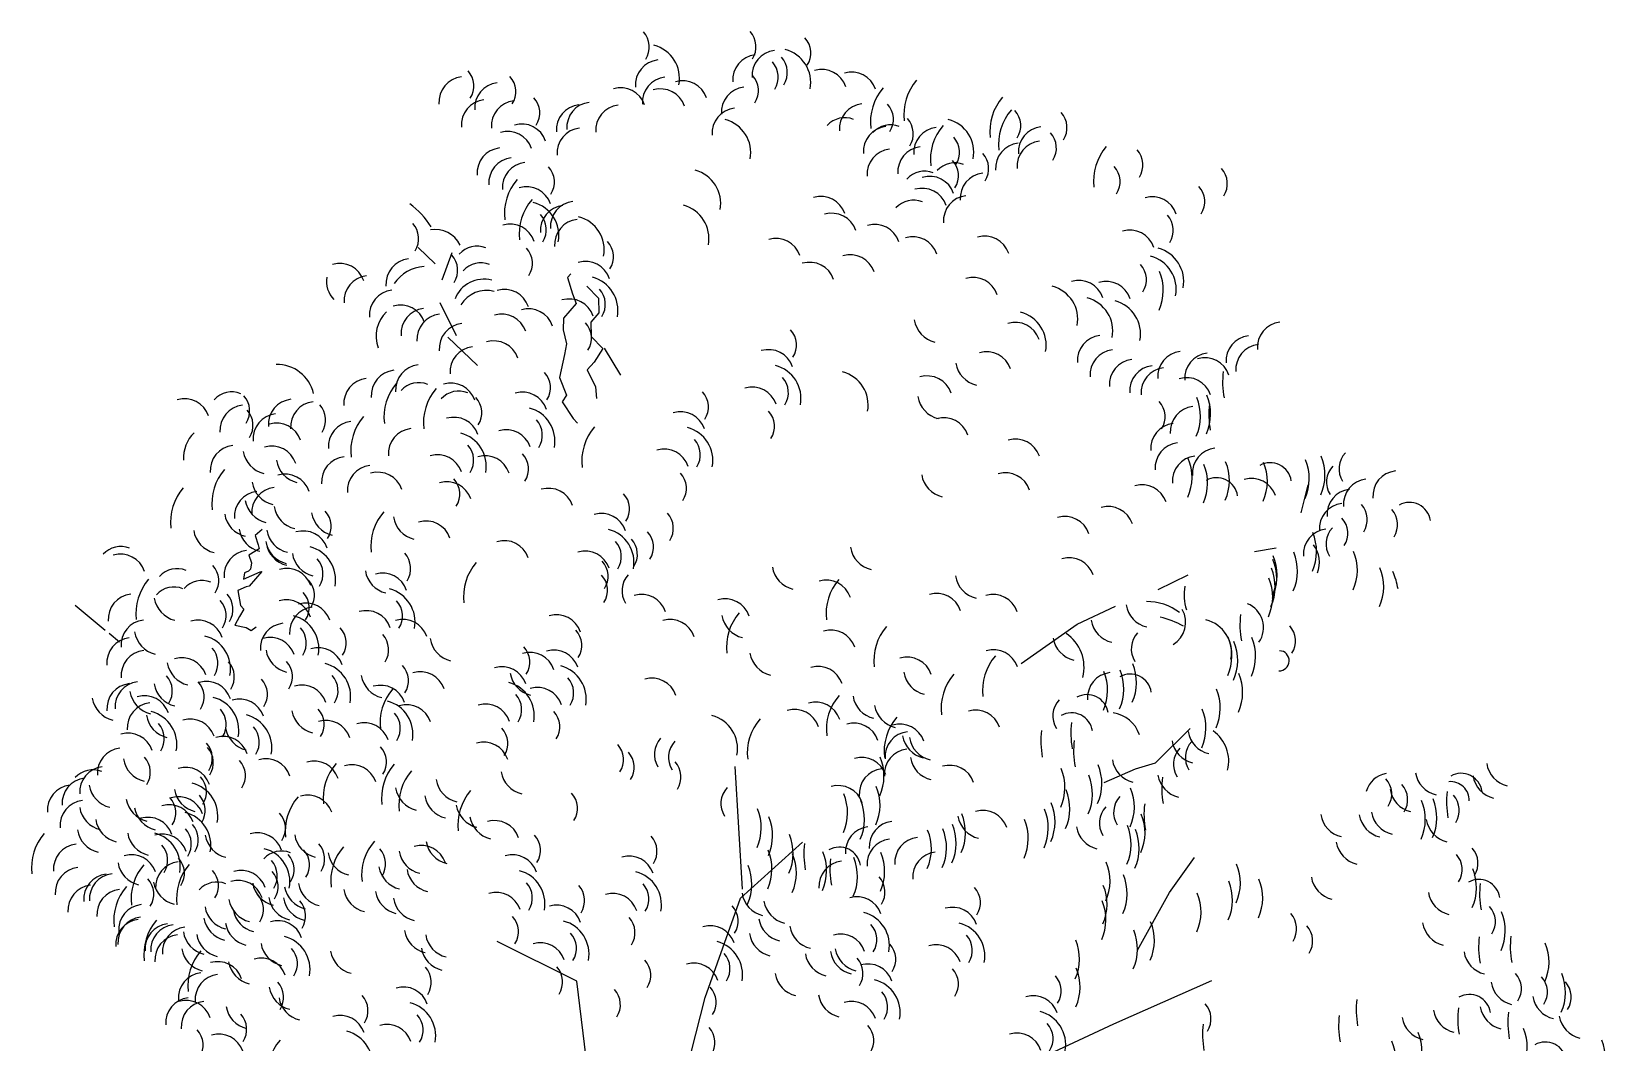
# Model space of a CAD drawing. Header units: millimetres. Extents: x -38686 to 870903, y -23218 to 232707.
# Drawn here: x 51722 to 55473, y 9737 to 12146 of the extents above; entities that cross this region are included whole.
import ezdxf

# ---------------------------------------------------------------- set-up
doc = ezdxf.new("R2010")
doc.units = ezdxf.units.MM
doc.header["$LTSCALE"] = 10
doc.layers.add('40 - Detail Outline', color=142, linetype='Continuous')

msp = doc.modelspace()

# ---------------------------------------------------------------- linework, layer by layer
at = {"layer": '40 - Detail Outline', "color": 250}
for p, q in [((52643.72, 11631.255), (52684.259, 11591.669)), ((52723.592, 11618.169), (52700.043, 11553.382)), ((52694.882, 11499.805), (52733.849, 11421.438)), ((52713.936, 11416.864), (52785.329, 11349.439)), ((54748.207, 10998.35), (54764.458, 11065.349)), ((52271.976, 10958.557), (52255.255, 10944.775)), ((52255.255, 10944.775), (52262.35, 10922.547)), ((52262.35, 10922.547), (52264.519, 10913.105)), ((52264.519, 10913.105), (52240.242, 10897.587)), ((52240.242, 10897.587), (52246.469, 10879.136)), ((52246.469, 10879.136), (52243.839, 10864.615)), ((54636.465, 10906.25), (54688.252, 10914.984)), ((52227.398, 10840.957), (52267.222, 10858.058)), ((52230.028, 10855.478), (52227.398, 10840.957)), ((52239.039, 10859.536), (52230.028, 10855.478)), ((52243.839, 10864.615), (52239.039, 10859.536)), ((52271, 10858.926), (52241.181, 10824.242)), ((52267.222, 10858.058), (52271, 10858.926)), ((54407.3, 10815.643), (54478.3, 10850.934)), ((52233.625, 10822.507), (52213.713, 10813.956)), ((52213.713, 10813.956), (52220.067, 10777.641)), ((52241.181, 10824.242), (52233.625, 10822.507)), ((51826.075, 10778.58), (51897.344, 10719.405)), ((52227.903, 10769.501), (52218.151, 10751.356)), ((52220.067, 10777.641), (52227.903, 10769.501)), ((54214.204, 10733.323), (54305.553, 10776.452)), ((52218.151, 10751.356), (52206.943, 10730.888)), ((52206.943, 10730.888), (52234.104, 10725.199)), ((54080.731, 10639.394), (54214.204, 10733.323)), ((51907.07, 10711.699), (51931.6, 10691.489)), ((52234.104, 10725.199), (52245.718, 10717.926)), ((52245.718, 10717.926), (52257.64, 10726.63)), ((54400.856, 10402.938), (54483.232, 10485.128)), ((54353.455, 10388.885), (54400.856, 10402.938)), ((54278.759, 10355.908), (54353.455, 10388.885)), ((54433.816, 10094.183), (54493.772, 10177.549)), ((54357.854, 9956.527), (54433.816, 10094.183))]:
    msp.add_line(p, q, dxfattribs=at)
for points in [[(53007.606, 11568.157), (52999.174, 11559.234), (53011.639, 11520.184), (53020.293, 11497.723), (52989.885, 11462.795), (52989.345, 11434.729), (52996.967, 11401.552), (52992.346, 11376.042), (52980.547, 11320.94), (52997.093, 11279.335), (52986.867, 11263.014), (53013.369, 11223.697), (53023.055, 11211.951)], [(53045.859, 11538.524), (53073.393, 11509.922), (53074.378, 11475.221), (53054.957, 11453.295), (53055.942, 11418.594), (53083.476, 11389.992), (53063.024, 11357.351), (53046.16, 11339.506), (53066.025, 11298.664), (53068.803, 11271.36)], [(53086.795, 11390.754), (53126.032, 11326.421)], [(53416.695, 10101.708), (53398.94, 10394.269)], [(52880.61, 7397.78), (52902.593, 7689.582), (52908.573, 7878.828), (52983.378, 8242.094), (53076.209, 8569.949), (53147.462, 8991.726), (53239.035, 9497.276), (53327.551, 9843.916), (53411.616, 10080.765), (53559.155, 10213.54)], [(52752.626, 7309.049), (52764.45, 7558.966), (52784.905, 7771.313), (52784.276, 7860.161), (52877.107, 8188.015), (52862.002, 8253.761), (52898.955, 8351.243), (52963.464, 8544.047), (53043.978, 8839.408), (53144.182, 9307.389), (53103.949, 9525.57), (53044.161, 9699.707), (53021.954, 9882.477), (52832.025, 9977.276)], [(54051.353, 9664.119), (54301.477, 9780.91), (54534.967, 9883.991)]]:
    msp.add_lwpolyline(points, dxfattribs=at)
for centre, radius, start, end in [((53140.66, 12108.558), 53.698, 327.291633, 42.319754), ((53394.962, 12109.433), 53.698, 327.291633, 42.319754), ((53525.749, 12094.048), 53.698, 327.291633, 42.319754), ((53185.091, 12033.984), 81.294, 349.250751, 75.517921), ((53453.465, 12030.067), 60.265, 96.268221, 184.461589), ((53499.513, 12040.646), 60.265, 96.268221, 184.461589), ((53469.705, 12047.855), 53.698, 327.291633, 42.319754), ((53497.924, 12023.903), 81.294, 349.250751, 75.517921), ((52722.701, 12015.567), 53.698, 327.291633, 42.319754), ((53221.362, 12017.751), 60.265, 96.268221, 184.461589), ((53448.004, 12036.812), 53.698, 327.291633, 42.319754), ((53605.624, 11994.647), 60.265, 18.536875, 106.730243), ((53676.57, 11988.596), 60.265, 18.536875, 106.730243), ((52753.324, 11977.327), 60.265, 96.268221, 184.461589), ((52838.573, 11963.361), 60.265, 96.268221, 184.461589), ((52822.726, 12002.201), 53.698, 327.291633, 42.319754), ((53126.15, 11951.544), 60.265, 18.536875, 106.730243), ((53238.208, 11976.886), 60.265, 96.268221, 184.461589), ((53221.234, 11948.555), 60.265, 18.536875, 106.730243), ((53273.88, 11968.1), 60.265, 18.536875, 106.730243), ((53426.416, 11953.023), 60.265, 96.268221, 184.461589), ((53400.828, 12004.773), 53.698, 327.291633, 42.319754), ((53845.696, 11929.463), 124.33, 139.02024, 186.803587), ((53925.346, 11947.762), 124.33, 139.02024, 186.803587), ((52806.931, 11922.541), 60.265, 96.268221, 184.461589), ((52878.299, 11920.297), 60.265, 96.268221, 184.461589), ((52879.774, 11951.702), 53.698, 327.291633, 42.319754), ((53033.289, 11911.17), 60.265, 96.268221, 184.461589), ((53058.084, 11916.866), 60.265, 96.268221, 184.461589), ((53126.723, 11910.268), 60.265, 96.268221, 184.461589), ((53707.77, 11913.279), 60.265, 96.268221, 184.461589), ((53722.561, 11936.332), 53.698, 327.291633, 42.319754), ((54130.251, 11907.517), 124.33, 139.02024, 186.803587), ((53404.298, 11903.207), 60.265, 96.268221, 184.461589), ((53354.936, 11856.954), 81.294, 349.250751, 75.517921), ((53660.05, 11883.918), 56.227, 67.814993, 138.06183), ((53769.888, 11901.773), 53.698, 327.291633, 42.319754), ((53886.444, 11857.378), 81.294, 349.250751, 75.517921), ((54151.147, 11877.39), 124.33, 139.02024, 186.803587), ((54025.981, 11921.232), 53.698, 327.291633, 42.319754), ((54136.195, 11916.264), 53.698, 327.291633, 42.319754), ((52856.93, 11847.478), 60.265, 18.536875, 106.730243), ((52890.156, 11865.044), 60.265, 18.536875, 106.730243), ((53034.865, 11855.614), 60.265, 96.268221, 184.461589), ((53764.919, 11859.307), 60.265, 96.268221, 184.461589), ((53768.759, 11866.98), 56.227, 67.814993, 138.06183), ((53884.775, 11857.019), 60.265, 96.268221, 184.461589), ((53988.529, 11840.031), 124.33, 139.02024, 186.803587), ((53880.061, 11857.421), 53.698, 327.291633, 42.319754), ((54134.301, 11858.426), 60.265, 96.268221, 184.461589), ((54110.913, 11868.053), 53.698, 327.291633, 42.319754), ((52844.403, 11808.13), 60.265, 96.268221, 184.461589), ((53773.579, 11805.378), 60.265, 96.268221, 184.461589), ((53846.862, 11811.03), 60.265, 96.268221, 184.461589), ((53949.516, 11818.859), 53.698, 327.291633, 42.319754), ((54079.779, 11819.805), 60.265, 96.268221, 184.461589), ((54130.996, 11824.116), 60.265, 96.268221, 184.461589), ((54377.441, 11789.667), 124.33, 139.02024, 186.803587), ((54317.145, 11827.596), 53.698, 327.291633, 42.319754), ((52872.163, 11784.684), 60.265, 96.268221, 184.461589), ((52904.568, 11773.489), 60.265, 96.268221, 184.461589), ((52914.665, 11786.935), 53.698, 327.291633, 42.319754), ((53922.31, 11776.516), 56.227, 67.814993, 138.06183), ((53877.568, 11802.33), 53.698, 327.291633, 42.319754), ((54262.657, 11787.819), 53.698, 327.291633, 42.319754), ((54518.282, 11782.94), 53.698, 327.291633, 42.319754), ((52973.358, 11711.592), 124.33, 139.02024, 186.803587), ((53283.312, 11736.2), 81.294, 349.250751, 75.517921), ((53850.059, 11756.425), 56.227, 67.814993, 138.06183), ((53862.391, 11740.353), 60.265, 18.536875, 106.730243), ((53995.53, 11748.26), 60.265, 96.268221, 184.461589), ((52901.675, 11715.63), 60.265, 18.536875, 106.730243), ((53008.784, 11663.846), 124.33, 139.02024, 186.803587), ((53603.257, 11692.415), 60.265, 18.536875, 106.730243), ((53823.954, 11687.558), 56.227, 67.814993, 138.06183), ((53844.495, 11711.792), 60.265, 18.536875, 106.730243), ((53955.702, 11694.375), 60.265, 96.268221, 184.461589), ((54393.221, 11691.338), 60.265, 18.536875, 106.730243), ((54464.455, 11740.286), 53.698, 327.291633, 42.319754), ((52507.488, 11575.597), 196.988, 32.079281, 53.950984), ((52897.688, 11659.392), 81.294, 349.250751, 75.517921), ((52995.172, 11671.284), 60.265, 96.268221, 184.461589), ((52895.291, 11673.447), 53.698, 327.291633, 42.319754), ((53019.153, 11680.522), 60.265, 96.268221, 184.461589), ((53005.737, 11625.248), 81.294, 349.250751, 75.517921), ((53255.279, 11652.777), 81.294, 349.250751, 75.517921), ((53629.232, 11652.305), 60.265, 18.536875, 106.730243), ((54389.354, 11671.543), 53.698, 327.291633, 42.319754), ((52591.074, 11652.158), 53.698, 327.291633, 42.319754), ((52684.162, 11607.351), 66.48, 26.272139, 100.011989), ((52862.787, 11626.362), 60.265, 18.536875, 106.730243), ((53028.915, 11638.03), 60.265, 96.268221, 184.461589), ((53731.744, 11625.59), 60.265, 18.536875, 106.730243), ((54339.424, 11611.929), 60.265, 18.536875, 106.730243), ((52783.535, 11577.768), 56.227, 67.814993, 138.06183), ((52862.229, 11593.16), 53.698, 327.291633, 42.319754), ((53055.371, 11608.718), 53.698, 327.291633, 42.319754), ((53496.327, 11592.45), 60.265, 18.536875, 106.730243), ((53822.315, 11596.132), 60.265, 18.536875, 106.730243), ((53993.727, 11597.812), 60.265, 18.536875, 106.730243), ((54386.769, 11550.205), 81.294, 349.250751, 75.517921), ((52456.64, 11532.662), 60.265, 18.536875, 106.730243), ((52626.99, 11543.711), 60.265, 96.268221, 184.461589), ((52684.172, 11576.624), 53.698, 327.291633, 42.319754), ((52792.681, 11537.956), 56.227, 67.814993, 138.06183), ((53042.381, 11537.413), 60.265, 18.536875, 106.730243), ((53576.462, 11535.462), 60.265, 18.536875, 106.730243), ((53672.899, 11553.428), 60.265, 18.536875, 106.730243), ((54368.784, 11531.173), 81.294, 349.250751, 75.517921), ((52488.654, 11550.139), 63.492, 170.553489, 223.216248), ((52527.19, 11503.337), 60.265, 96.268221, 184.461589), ((52662.983, 11494.173), 91.549, 93.30254, 146.418849), ((52799.598, 11482.498), 72.889, 74.581339, 159.359142), ((53038.394, 11481.174), 81.294, 349.250751, 75.517921), ((53966.075, 11499.306), 60.265, 18.536875, 106.730243), ((54325.489, 11553.891), 53.698, 327.291633, 42.319754), ((54303.284, 11529.015), 116.028, 336.013583, 22.713806), ((52587.391, 11469.19), 60.265, 96.268221, 184.461589), ((52806.779, 11456.505), 72.078, 75.295692, 148.755828), ((52849.093, 11470.695), 60.265, 18.536875, 106.730243), ((53035.997, 11495.229), 53.698, 327.291633, 42.319754), ((54134.258, 11459.911), 81.294, 349.250751, 75.517921), ((54217.898, 11492.127), 60.265, 18.536875, 106.730243), ((54283.041, 11489.709), 60.265, 18.536875, 106.730243), ((52601.76, 11433.276), 60.265, 18.536875, 106.730243), ((52662.881, 11425.47), 60.265, 96.268221, 184.461589), ((52906.931, 11424.383), 60.265, 18.536875, 106.730243), ((53003.493, 11448.145), 60.265, 18.536875, 106.730243), ((54217.702, 11431.898), 81.294, 349.250751, 75.517921), ((54283.928, 11424.763), 81.294, 349.250751, 75.517921), ((52622.805, 11419.909), 79.607, 133.202471, 200.652876), ((52700.794, 11412.372), 60.265, 96.268221, 184.461589), ((52753.995, 11389.701), 60.265, 96.268221, 184.461589), ((52842.68, 11412.105), 60.265, 18.536875, 106.730243), ((53002.935, 11414.942), 53.698, 327.291633, 42.319754), ((53889.642, 11468.421), 64.487, 189.084999, 256.771354), ((54066.053, 11392.421), 60.265, 18.536875, 106.730243), ((54059.077, 11397.89), 81.294, 349.250751, 75.517921), ((54703.686, 11392.774), 60.265, 96.268221, 184.461589), ((52823.972, 11348.108), 60.265, 18.536875, 106.730243), ((53491.597, 11398.661), 53.698, 327.291633, 42.319754), ((54274.612, 11361.302), 60.265, 96.268221, 184.461589), ((54629.013, 11360.707), 60.265, 96.268221, 184.461589), ((52779.753, 11334.557), 60.265, 96.268221, 184.461589), ((53478.606, 11327.356), 60.265, 18.536875, 106.730243), ((53998.334, 11322.409), 60.265, 18.536875, 106.730243), ((54304.814, 11327.233), 60.265, 96.268221, 184.461589), ((54466.074, 11323.274), 60.265, 96.268221, 184.461589), ((54530.358, 11319.403), 60.265, 96.268221, 184.461589), ((54518.572, 11307.903), 60.265, 18.536875, 106.730243), ((54652.418, 11339.989), 60.265, 96.268221, 184.461589), ((52307.761, 11263.026), 88.842, 12.926503, 91.824343), ((52591.971, 11278.331), 60.265, 96.268221, 184.461589), ((52649.991, 11291.661), 60.265, 96.268221, 184.461589), ((52905.243, 11297.198), 53.698, 327.291633, 42.319754), ((53474.619, 11271.118), 81.294, 349.250751, 75.517921), ((53634.665, 11255.687), 81.294, 349.250751, 75.517921), ((53988.707, 11365.516), 64.487, 189.084999, 256.771354), ((54351.099, 11304.316), 60.265, 96.268221, 184.461589), ((54399.299, 11289.294), 60.265, 96.268221, 184.461589), ((54426.534, 11284.367), 60.265, 96.268221, 184.461589), ((54763.52, 11309.496), 202.822, 172.707178, 190.542584), ((52526.615, 11258.955), 60.265, 96.268221, 184.461589), ((52686.483, 11226.555), 124.33, 139.02024, 186.803587), ((52645.115, 11252.576), 56.227, 67.814993, 138.06183), ((52780.392, 11213.202), 124.33, 139.02024, 186.803587), ((52721.265, 11247.672), 60.265, 18.536875, 106.730243), ((53439.718, 11238.089), 60.265, 18.536875, 106.730243), ((53472.222, 11285.173), 53.698, 327.291633, 42.319754), ((53856.554, 11264.705), 60.265, 18.536875, 106.730243), ((54474.789, 11260.595), 60.265, 18.536875, 106.730243), ((52086.988, 11210.231), 60.265, 18.536875, 106.730243), ((52199.466, 11230.528), 56.227, 67.814993, 138.06183), ((52231.418, 11195.499), 60.265, 96.268221, 184.461589), ((52188.495, 11241.646), 53.698, 327.291633, 42.319754), ((52347.001, 11209.234), 60.265, 96.268221, 184.461589), ((52399.708, 11203.63), 60.265, 96.268221, 184.461589), ((52369.294, 11219.577), 53.698, 327.291633, 42.319754), ((52740.549, 11232.588), 56.227, 67.814993, 138.06183), ((52741.614, 11237.444), 53.698, 327.291633, 42.319754), ((52892.253, 11225.893), 60.265, 18.536875, 106.730243), ((53281.72, 11250.714), 53.698, 327.291633, 42.319754), ((53898.021, 11286.039), 64.487, 189.084999, 256.771354), ((54370.074, 11227.936), 53.698, 327.291633, 42.319754), ((54391.979, 11228.689), 116.028, 336.013583, 22.713806), ((54416.036, 11234.216), 116.028, 336.013583, 22.713806), ((54730.615, 11232.344), 202.822, 172.707178, 190.542584), ((52196.426, 11207.122), 53.698, 327.291633, 42.319754), ((52310.437, 11174.398), 60.265, 96.268221, 184.461589), ((52489.686, 11156.273), 60.265, 96.268221, 184.461589), ((52607.346, 11146.335), 124.33, 139.02024, 186.803587), ((52728.624, 11166.139), 60.265, 18.536875, 106.730243), ((52888.265, 11169.655), 81.294, 349.250751, 75.517921), ((52885.868, 11183.71), 53.698, 327.291633, 42.319754), ((53268.73, 11179.409), 60.265, 18.536875, 106.730243), ((53439.16, 11204.886), 53.698, 327.291633, 42.319754), ((53896.241, 11164.913), 60.265, 18.536875, 106.730243), ((54496.174, 11192.257), 60.265, 96.268221, 184.461589), ((52168.981, 11129.723), 84.414, 134.792538, 183.686824), ((52306.422, 11152.368), 60.265, 18.536875, 106.730243), ((52632.621, 11139.376), 60.265, 96.268221, 184.461589), ((52724.636, 11109.901), 81.294, 349.250751, 75.517921), ((52853.364, 11136.626), 60.265, 18.536875, 106.730243), ((53157.776, 11121.769), 124.33, 139.02024, 186.803587), ((53264.742, 11123.171), 81.294, 349.250751, 75.517921), ((54449.549, 11151.723), 60.265, 96.268221, 184.461589), ((52208.23, 11099.068), 60.265, 96.268221, 184.461589), ((52290.405, 11155.189), 64.487, 189.084999, 256.771354), ((52294.624, 11097.266), 60.265, 18.536875, 106.730243), ((52722.239, 11123.956), 53.698, 327.291633, 42.319754), ((53229.841, 11090.142), 60.265, 18.536875, 106.730243), ((53262.345, 11137.226), 53.698, 327.291633, 42.319754), ((54066.877, 11114.375), 60.265, 18.536875, 106.730243), ((54460.125, 11105.69), 60.265, 96.268221, 184.461589), ((54548.916, 11092.538), 60.265, 96.268221, 184.461589), ((54893.695, 11103.584), 55.569, 136.613758, 212.381898), ((52369.424, 11134.088), 64.487, 189.084999, 256.771354), ((52473.512, 11072.291), 60.265, 96.268221, 184.461589), ((52535.002, 11051.525), 60.265, 96.268221, 184.461589), ((52689.735, 11076.872), 60.265, 18.536875, 106.730243), ((52803.011, 11074.35), 60.265, 18.536875, 106.730243), ((52852.806, 11103.423), 53.698, 327.291633, 42.319754), ((54500.953, 11074.063), 60.265, 96.268221, 184.461589), ((54371.886, 11083.415), 116.028, 336.013583, 22.713806), ((54408.873, 11069.407), 116.028, 336.013583, 22.713806), ((54460.888, 11075.73), 116.028, 336.013583, 22.713806), ((54674.098, 11067.344), 50.745, 8.781633, 119.131563), ((54551.335, 11074.004), 116.028, 336.013583, 22.713806), ((54651.247, 11080.078), 116.028, 336.013583, 22.713806), ((54688.669, 11088.675), 116.028, 336.013583, 22.713806), ((54863.72, 11071.865), 55.569, 136.613758, 212.381898), ((52276.117, 11020.511), 124.33, 139.02024, 186.803587), ((52311.682, 11081.568), 64.487, 189.084999, 256.771354), ((52326.477, 11030.477), 60.265, 18.536875, 106.730243), ((52547.478, 11035.172), 60.265, 18.536875, 106.730243), ((52711.716, 11012.486), 60.265, 18.536875, 106.730243), ((52689.177, 11043.669), 53.698, 327.291633, 42.319754), ((53229.283, 11056.939), 53.698, 327.291633, 42.319754), ((53907.313, 11099.677), 64.487, 189.084999, 256.771354), ((54043.53, 11033.613), 60.265, 18.536875, 106.730243), ((54546.235, 11031.642), 50.745, 8.781633, 119.131563), ((54629.325, 11020.448), 60.265, 18.536875, 106.730243), ((54908.96, 11018.682), 60.265, 96.268221, 184.461589), ((54978.989, 11038.498), 60.265, 96.268221, 184.461589), ((52177.809, 10976.969), 124.33, 139.02024, 186.803587), ((52265.623, 10989.639), 60.265, 96.268221, 184.461589), ((52295.382, 11038.569), 64.487, 189.084999, 256.771354), ((52307.066, 10999.16), 60.265, 96.268221, 184.461589), ((52954.122, 10996.966), 60.265, 18.536875, 106.730243), ((53093.606, 11008.037), 53.698, 327.291633, 42.319754), ((54368.674, 11005.364), 60.265, 18.536875, 106.730243), ((54869.708, 10994.753), 60.265, 96.268221, 184.461589), ((52246.265, 11005.477), 64.487, 189.084999, 256.771354), ((52364.209, 11023.85), 64.487, 189.084999, 256.771354), ((52453.297, 11008.588), 64.487, 189.084999, 256.771354), ((52382.617, 10966.59), 53.698, 327.291633, 42.319754), ((52655.4, 10919.799), 124.33, 139.02024, 186.803587), ((53080.616, 10936.732), 60.265, 18.536875, 106.730243), ((53198.103, 10961.72), 53.698, 327.291633, 42.319754), ((54288.424, 10953.417), 60.265, 18.536875, 106.730243), ((54851.421, 10960.729), 60.265, 96.268221, 184.461589), ((54851.689, 10982.439), 53.698, 327.291633, 42.319754), ((54924.026, 10970.588), 53.698, 327.291633, 42.319754), ((55005.929, 10972.761), 50.745, 8.781633, 119.131563), ((52172.283, 10966.673), 64.487, 189.084999, 256.771354), ((52280.649, 10969.76), 64.487, 189.084999, 256.771354), ((52346.62, 10967.47), 64.487, 189.084999, 256.771354), ((52369.627, 10895.285), 60.265, 18.536875, 106.730243), ((52648.265, 10998.925), 64.487, 189.084999, 256.771354), ((52662.139, 10919.094), 60.265, 18.536875, 106.730243), ((53076.629, 10880.493), 81.294, 349.250751, 75.517921), ((53150.693, 10917.512), 53.698, 327.291633, 42.319754), ((54184.941, 10929.644), 60.265, 18.536875, 106.730243), ((54813.22, 10899.762), 60.265, 96.268221, 184.461589), ((54862.658, 10925.105), 55.569, 136.613758, 212.381898), ((54805.425, 10949.667), 53.698, 327.291633, 42.319754), ((51934.664, 10862.33), 56.227, 67.814993, 138.06183), ((52344.042, 10940.708), 64.487, 189.084999, 256.771354), ((52344.994, 10936.565), 64.487, 189.084999, 256.771354), ((52365.639, 10839.046), 81.294, 349.250751, 75.517921), ((52848.696, 10872.214), 60.265, 18.536875, 106.730243), ((53074.232, 10894.548), 53.698, 327.291633, 42.319754), ((53112.385, 10899.624), 53.698, 327.291633, 42.319754), ((53737.558, 10926.637), 64.487, 189.084999, 256.771354), ((54668.538, 10906.82), 116.028, 336.013583, 22.713806), ((54723.832, 10881.157), 67.798, 337.592185, 37.892381), ((51934.483, 10839.89), 60.265, 18.536875, 106.730243), ((52241.252, 10848.831), 60.265, 96.268221, 184.461589), ((52407.436, 10911.656), 64.487, 189.084999, 256.771354), ((52363.242, 10853.101), 53.698, 327.291633, 42.319754), ((52571.989, 10866.04), 53.698, 327.291633, 42.319754), ((52875.963, 10798.729), 124.33, 139.02024, 186.803587), ((53041.728, 10847.464), 60.265, 18.536875, 106.730243), ((53042.613, 10847.249), 53.698, 327.291633, 42.319754), ((54194.938, 10831.409), 60.265, 18.536875, 106.730243), ((54573.499, 10842.789), 116.028, 336.013583, 22.713806), ((54574.33, 10851.419), 116.028, 336.013583, 22.713806), ((54623.058, 10859.801), 116.028, 336.013583, 22.713806), ((54765.754, 10861.964), 116.028, 336.013573, 22.713844), ((52069.113, 10809.392), 56.227, 67.814993, 138.06183), ((52114.811, 10837.03), 53.698, 327.291633, 42.319754), ((52330.738, 10806.017), 60.265, 18.536875, 106.730243), ((52581.402, 10870.466), 64.487, 189.084999, 256.771354), ((52558.998, 10794.735), 60.265, 18.536875, 106.730243), ((53041.17, 10814.261), 53.698, 327.291633, 42.319754), ((53184.819, 10812.81), 55.569, 136.613758, 212.381898), ((53551.407, 10879.682), 64.487, 189.084999, 256.771354), ((53987.867, 10858.477), 64.487, 189.084999, 256.771354), ((54563.996, 10798.408), 116.028, 336.013583, 22.713806), ((54569.777, 10822.242), 116.028, 336.013583, 22.713806), ((54828.586, 10822.623), 116.028, 336.013583, 22.713806), ((54827.687, 10793.599), 152.938, 8.892622, 25.158117), ((51965.143, 10744.991), 60.265, 96.268221, 184.461589), ((52095.141, 10758.89), 124.33, 139.02024, 186.803587), ((52061.665, 10765.768), 56.227, 67.814993, 138.06183), ((52128.04, 10781.016), 56.227, 67.814993, 138.06183), ((52148.602, 10769.073), 53.698, 327.291633, 42.319754), ((52330.18, 10772.814), 53.698, 327.291633, 42.319754), ((52342.767, 10802.298), 53.698, 327.291633, 42.319754), ((52555.011, 10738.497), 81.294, 349.250751, 75.517921), ((53175.877, 10743.902), 60.265, 18.536875, 106.730243), ((53616.375, 10778.079), 60.265, 18.536875, 106.730243), ((53740.008, 10758.47), 124.33, 139.02024, 186.803587), ((53879.271, 10746.323), 60.265, 18.536875, 106.730243), ((54013.948, 10743.752), 60.265, 18.536875, 106.730243), ((54575.581, 10802.11), 106.876, 168.213129, 198.732938), ((52078.411, 10805.536), 64.487, 189.084999, 256.771354), ((52132.186, 10753.92), 53.698, 327.291633, 42.319754), ((52329.777, 10730.993), 60.265, 18.536875, 106.730243), ((52397.419, 10713.825), 60.265, 96.268221, 184.461589), ((52376.046, 10723.515), 60.265, 18.536875, 106.730243), ((52520.11, 10705.467), 60.265, 18.536875, 106.730243), ((52552.614, 10752.552), 53.698, 327.291633, 42.319754), ((53375.022, 10733.424), 60.265, 18.536875, 106.730243), ((54394.484, 10789.544), 64.487, 189.084999, 256.771354), ((54382.096, 10664.473), 122.579, 51.821329, 91.414759), ((54410.153, 10737.983), 62.575, 301.493887, 29.418699), ((54597.39, 10725.549), 60.924, 324.81915, 68.442835), ((51995.668, 10683.371), 60.265, 96.268221, 184.461589), ((52119.195, 10682.615), 60.265, 18.536875, 106.730243), ((52327.915, 10675.49), 60.265, 96.268221, 184.461589), ((52325.789, 10674.755), 81.294, 349.250751, 75.517921), ((52607.102, 10684.444), 60.265, 18.536875, 106.730243), ((52973.088, 10695.54), 60.265, 18.536875, 106.730243), ((53244.072, 10684.17), 60.265, 18.536875, 106.730243), ((53431.298, 10764.124), 64.487, 189.084999, 256.771354), ((53502.706, 10678.82), 124.33, 139.02024, 186.803587), ((54311.262, 10752.979), 64.487, 189.084999, 256.771354), ((54369.047, 10560.275), 194.786, 59.597793, 77.279494), ((54500.704, 10665), 81.294, 349.250751, 75.517921), ((54804.748, 10730.599), 202.822, 172.707178, 190.542584), ((54680.796, 10693.28), 53.698, 327.291633, 42.319754), ((51961.84, 10640.707), 60.265, 96.268221, 184.461589), ((52031.475, 10724.968), 64.487, 189.084999, 256.771354), ((52115.208, 10626.377), 81.294, 349.250751, 75.517921), ((52290.888, 10641.726), 60.265, 18.536875, 106.730243), ((52323.392, 10688.81), 53.698, 327.291633, 42.319754), ((52418.404, 10688.47), 53.698, 327.291633, 42.319754), ((52519.552, 10672.265), 53.698, 327.291633, 42.319754), ((52735.807, 10709.065), 64.487, 189.084999, 256.771354), ((52979.901, 10682.723), 53.698, 327.291633, 42.319754), ((53626.962, 10659.036), 60.265, 18.536875, 106.730243), ((53853.755, 10646.371), 124.33, 139.02024, 186.803587), ((54220.702, 10710.366), 64.487, 189.084999, 256.771354), ((54133.056, 10630.672), 97.421, 345.742071, 55.954214), ((54398.573, 10674.454), 55.569, 136.613758, 212.381898), ((54466.821, 10657.93), 116.028, 336.013583, 22.713806), ((54480.582, 10647.026), 116.028, 336.013583, 22.713806), ((54523.351, 10656.851), 116.028, 336.013583, 22.713806), ((51996.055, 10610.434), 60.265, 96.268221, 184.461589), ((52080.307, 10593.347), 60.265, 18.536875, 106.730243), ((52112.811, 10640.432), 53.698, 327.291633, 42.319754), ((52344.767, 10681.876), 64.487, 189.084999, 256.771354), ((52405.414, 10617.164), 60.265, 18.536875, 106.730243), ((52909.939, 10605.634), 60.265, 18.536875, 106.730243), ((52855.971, 10643.17), 53.698, 327.291633, 42.319754), ((52966.911, 10611.418), 60.265, 18.536875, 106.730243), ((53497.932, 10674.712), 64.487, 189.084999, 256.771354), ((53809.216, 10594.412), 60.265, 18.536875, 106.730243), ((54112.938, 10576.062), 124.33, 139.02024, 186.803587), ((54014.62, 10612.28), 60.265, 18.536875, 106.730243), ((54695.333, 10646.151), 23.931, 268.002331, 88.002331), ((52109.483, 10651.295), 64.487, 189.084999, 256.771354), ((52151.889, 10607.813), 53.698, 327.291633, 42.319754), ((52290.331, 10608.523), 53.698, 327.291633, 42.319754), ((52401.427, 10560.926), 81.294, 349.250751, 75.517921), ((52566.849, 10598.911), 53.698, 327.291633, 42.319754), ((52648.293, 10559.865), 60.265, 18.536875, 106.730243), ((52842.98, 10571.865), 60.265, 18.536875, 106.730243), ((52926.414, 10627.19), 64.487, 189.084999, 256.771354), ((52962.924, 10555.179), 81.294, 349.250751, 75.517921), ((53596.569, 10572.467), 60.265, 18.536875, 106.730243), ((53864.578, 10629.091), 64.487, 189.084999, 256.771354), ((54298.829, 10557.915), 60.265, 96.268221, 184.461589), ((54170.513, 10575.792), 116.028, 336.013583, 22.713806), ((54209.163, 10579.045), 116.028, 336.013583, 22.713806), ((54239.398, 10594.43), 116.028, 336.013583, 22.713806), ((54492.425, 10570.978), 116.028, 336.013583, 22.713806), ((51961.922, 10531.762), 60.265, 96.268221, 184.461589), ((51981.49, 10536.181), 60.265, 96.268221, 184.461589), ((52078.251, 10601.219), 64.487, 189.084999, 256.771354), ((52004.204, 10573.884), 53.698, 327.291633, 42.319754), ((52079.749, 10560.145), 53.698, 327.291633, 42.319754), ((52138.898, 10536.507), 60.265, 18.536875, 106.730243), ((52230.775, 10566.027), 53.698, 327.291633, 42.319754), ((52366.526, 10527.897), 60.265, 18.536875, 106.730243), ((52399.03, 10574.981), 53.698, 327.291633, 42.319754), ((52571.651, 10621.086), 64.487, 189.084999, 256.771354), ((52553.859, 10527.606), 60.265, 18.536875, 106.730243), ((52676.994, 10497.502), 124.33, 139.02024, 186.803587), ((52838.993, 10515.627), 81.294, 349.250751, 75.517921), ((52928.023, 10522.15), 60.265, 18.536875, 106.730243), ((52960.527, 10569.234), 53.698, 327.291633, 42.319754), ((53200.766, 10544.369), 60.265, 18.536875, 106.730243), ((54014.026, 10532.394), 124.33, 139.02024, 186.803587), ((54340.481, 10563.658), 50.745, 8.781633, 119.131563), ((54439.144, 10533.419), 116.028, 336.013583, 22.713806), ((51930.567, 10567.29), 64.487, 189.084999, 256.771354), ((52010.44, 10486.131), 60.265, 96.268221, 184.461589), ((52020.49, 10582.873), 64.487, 189.084999, 256.771354), ((51991.213, 10502.579), 60.265, 18.536875, 106.730243), ((52134.911, 10480.269), 81.294, 349.250751, 75.517921), ((52217.785, 10494.722), 60.265, 18.536875, 106.730243), ((52549.872, 10471.367), 81.294, 349.250751, 75.517921), ((52616.071, 10481.252), 60.265, 18.536875, 106.730243), ((52804.092, 10482.597), 60.265, 18.536875, 106.730243), ((52836.596, 10529.682), 53.698, 327.291633, 42.319754), ((53590.969, 10487.404), 60.265, 18.536875, 106.730243), ((53740.636, 10482.153), 124.33, 139.02024, 186.803587), ((53743.613, 10571.979), 64.487, 189.084999, 256.771354), ((54211.678, 10514.802), 55.569, 136.613758, 212.381898), ((54237.799, 10514.762), 50.745, 8.781633, 119.131563), ((52059.632, 10526.441), 64.487, 189.084999, 256.771354), ((51987.226, 10446.341), 81.294, 349.250751, 75.517921), ((52100.01, 10447.24), 60.265, 18.536875, 106.730243), ((52132.514, 10494.324), 53.698, 327.291633, 42.319754), ((52213.798, 10438.484), 81.294, 349.250751, 75.517921), ((52406.581, 10537.087), 64.487, 189.084999, 256.771354), ((52365.968, 10494.694), 53.698, 327.291633, 42.319754), ((52423.394, 10443.591), 60.265, 18.536875, 106.730243), ((52547.475, 10485.422), 53.698, 327.291633, 42.319754), ((52927.465, 10488.947), 53.698, 327.291633, 42.319754), ((53323.488, 10436.767), 81.294, 349.250751, 75.517921), ((53552.332, 10426.326), 124.33, 139.02024, 186.803587), ((53540.339, 10469.81), 60.265, 18.536875, 106.730243), ((53795.056, 10550.034), 64.487, 189.084999, 256.771354), ((53878.321, 10430.008), 124.33, 139.02024, 186.803587), ((53972.228, 10468.499), 60.265, 18.536875, 106.730243), ((54200.307, 10471.353), 50.745, 8.781633, 119.131563), ((54289.159, 10445.6), 77.213, 18.440013, 82.062792), ((54404.97, 10486.183), 116.028, 336.013583, 22.713806), ((51952.325, 10413.311), 60.265, 18.536875, 106.730243), ((51984.829, 10460.396), 53.698, 327.291633, 42.319754), ((52178.897, 10405.454), 60.265, 18.536875, 106.730243), ((52248.291, 10496.533), 64.487, 189.084999, 256.771354), ((52211.401, 10452.539), 53.698, 327.291633, 42.319754), ((52514.971, 10438.338), 60.265, 18.536875, 106.730243), ((52803.534, 10449.395), 53.698, 327.291633, 42.319754), ((53682.131, 10437.137), 60.265, 18.536875, 106.730243), ((53816.521, 10417.288), 60.265, 96.268221, 184.461589), ((53791.295, 10435.31), 60.265, 18.536875, 106.730243), ((53861.663, 10477.624), 64.487, 189.084999, 256.771354), ((54330.369, 10453.963), 202.822, 172.707178, 190.542584), ((54401.815, 10473.54), 202.822, 172.707178, 190.542584), ((54542.369, 10487.676), 64.487, 189.084999, 256.771354), ((54486.97, 10407.103), 88.307, 345.806435, 54.325063), ((51939.253, 10378.184), 60.265, 96.268221, 184.461589), ((52099.452, 10414.037), 53.698, 327.291633, 42.319754), ((52101.857, 10403.436), 53.698, 327.291633, 42.319754), ((52514.413, 10405.136), 53.698, 327.291633, 42.319754), ((52799.828, 10391.841), 60.265, 18.536875, 106.730243), ((53079.336, 10410.451), 53.698, 327.291633, 42.319754), ((53104.769, 10392.063), 53.698, 327.291633, 42.319754), ((53261.894, 10423.251), 55.569, 136.613758, 212.381898), ((53295.82, 10416.145), 55.569, 136.613758, 212.381898), ((53814.843, 10375.896), 60.265, 96.268221, 184.461589), ((53878.16, 10473.17), 64.487, 189.084999, 256.771354), ((54408.474, 10430.784), 202.822, 172.707178, 190.542584), ((54503.781, 10465.726), 64.487, 189.084999, 256.771354), ((54498.996, 10399.526), 55.569, 136.613758, 212.381898), ((54527.503, 10416.009), 55.569, 136.613758, 212.381898), ((51897.136, 10333.615), 60.265, 96.268221, 184.461589), ((52005.022, 10422.302), 64.487, 189.084999, 256.771354), ((51951.767, 10380.109), 53.698, 327.291633, 42.319754), ((52088.866, 10332.131), 60.265, 18.536875, 106.730243), ((52178.339, 10372.252), 53.698, 327.291633, 42.319754), ((52280.967, 10352.227), 60.265, 18.536875, 106.730243), ((52395.546, 10346.814), 60.265, 18.536875, 106.730243), ((52541.822, 10319.84), 124.33, 139.02024, 186.803587), ((52485.527, 10338.164), 60.265, 18.536875, 106.730243), ((52680.478, 10318.184), 124.33, 139.02024, 186.803587), ((53216.071, 10369.172), 53.698, 327.291633, 42.319754), ((53700.609, 10355.832), 60.265, 18.536875, 106.730243), ((53637.676, 10371.798), 116.028, 336.013583, 22.713806), ((53880.341, 10425.694), 64.487, 189.084999, 256.771354), ((53910.26, 10336.976), 60.265, 18.536875, 106.730243), ((54156.917, 10353.241), 116.028, 336.013583, 22.713806), ((54361.587, 10419.974), 64.487, 189.084999, 256.771354), ((55253.659, 10411.197), 64.487, 189.084999, 256.771354), ((51855.356, 10306.57), 60.265, 96.268221, 184.461589), ((51868.255, 10330.145), 56.227, 67.814993, 138.06183), ((52084.879, 10275.892), 81.294, 349.250751, 75.517921), ((52085.347, 10333.477), 53.698, 327.291633, 42.319754), ((52721.784, 10302.54), 124.33, 139.02024, 186.803587), ((52750.146, 10373.065), 64.487, 189.084999, 256.771354), ((52905.046, 10391.896), 64.487, 189.084999, 256.771354), ((53754.863, 10328.566), 60.265, 96.268221, 184.461589), ((54068.925, 10344.279), 116.028, 336.013583, 22.713806), ((54134.484, 10328.395), 116.028, 336.013583, 22.713806), ((54470.23, 10383.871), 64.487, 189.084999, 256.771354), ((54618.496, 10343.013), 202.822, 172.707178, 190.542584), ((54959.119, 10319.831), 58.156, 98.897282, 165.072813), ((54910.175, 10328.425), 53.698, 327.291633, 42.319754), ((55084.08, 10389.685), 64.487, 189.084999, 256.771354), ((55103.715, 10313.206), 44.91, 358.682485, 94.59181), ((55128.915, 10327.238), 50.745, 8.781633, 119.131563), ((55221.119, 10381.913), 64.487, 189.084999, 256.771354), ((51819.961, 10289.716), 60.265, 96.268221, 184.461589), ((51923.366, 10359.926), 64.487, 189.084999, 256.771354), ((52011.71, 10326.884), 64.487, 189.084999, 256.771354), ((52012.417, 10284.342), 53.698, 327.291633, 42.319754), ((52072.357, 10262.172), 60.265, 18.536875, 106.730243), ((52126.376, 10349.864), 64.487, 189.084999, 256.771354), ((52082.482, 10289.947), 53.698, 327.291633, 42.319754), ((52451.136, 10240.363), 124.33, 139.02024, 186.803587), ((52380.355, 10266.151), 60.265, 18.536875, 106.730243), ((52653.533, 10353.208), 64.487, 189.084999, 256.771354), ((52723.312, 10334.346), 64.487, 189.084999, 256.771354), ((52862.535, 10255.289), 124.33, 139.02024, 186.803587), ((52969.658, 10294.389), 53.698, 327.291633, 42.319754), ((53420.551, 10305.734), 55.569, 136.613758, 212.381898), ((53644.83, 10288.564), 60.265, 18.536875, 106.730243), ((53550.835, 10284.331), 116.028, 336.013583, 22.713806), ((53628.352, 10302.14), 116.028, 336.013583, 22.713806), ((54080.589, 10293.508), 116.028, 336.013583, 22.713806), ((54356.426, 10284.823), 55.569, 136.613758, 212.381898), ((54234.382, 10297.783), 116.028, 336.013583, 22.713806), ((55023.482, 10349.594), 64.487, 189.084999, 256.771354), ((54948.069, 10314.988), 53.698, 327.291633, 42.319754), ((54955.071, 10272.056), 116.028, 336.013583, 22.713806), ((55297.116, 10309.121), 202.822, 172.707178, 190.542584), ((55071.014, 10289.457), 53.698, 327.291633, 42.319754), ((51850.2, 10253.047), 60.265, 96.268221, 184.461589), ((51900.681, 10306.737), 64.487, 189.084999, 256.771354), ((52031.672, 10306.299), 64.487, 189.084999, 256.771354), ((52049.978, 10242.863), 60.265, 18.536875, 106.730243), ((52068.369, 10205.934), 81.294, 349.250751, 75.517921), ((52273.604, 10247.203), 53.698, 327.291633, 42.319754), ((52798.186, 10312.293), 64.487, 189.084999, 256.771354), ((53345.23, 10248.349), 116.028, 336.013583, 22.713806), ((53591.109, 10268.265), 116.028, 336.013583, 22.713806), ((53831.999, 10236.398), 116.028, 336.013583, 22.713806), ((53989.424, 10229.499), 60.265, 18.536875, 106.730243), ((54029.15, 10247.932), 116.028, 336.013583, 22.713806), ((54045.405, 10262.92), 116.028, 336.013583, 22.713806), ((54322.465, 10259.638), 55.569, 136.613758, 212.381898), ((54259.807, 10236.108), 116.028, 336.013583, 22.713806), ((54576.129, 10279.504), 202.822, 172.707178, 190.542584), ((54858.325, 10289.843), 64.487, 189.084999, 256.771354), ((54950.114, 10289.123), 64.487, 189.084999, 256.771354), ((54979.124, 10295.787), 64.487, 189.084999, 256.771354), ((54927.727, 10268.587), 116.028, 336.013583, 22.713806), ((51895.525, 10253.214), 64.487, 189.084999, 256.771354), ((51938.78, 10277.748), 64.487, 189.084999, 256.771354), ((51999.427, 10213.037), 60.265, 18.536875, 106.730243), ((52049.42, 10209.66), 53.698, 327.291633, 42.319754), ((52065.972, 10219.989), 53.698, 327.291633, 42.319754), ((52830.666, 10284.862), 64.487, 189.084999, 256.771354), ((52825.956, 10205.158), 60.265, 18.536875, 106.730243), ((53372.139, 10229.212), 116.028, 336.013583, 22.713806), ((53722.127, 10190.569), 60.265, 96.268221, 184.461589), ((53778.802, 10203.59), 60.265, 96.268221, 184.461589), ((53750.76, 10198.042), 116.028, 336.013583, 22.713806), ((53786.737, 10200.681), 116.028, 336.013583, 22.713806), ((53809.566, 10211.552), 116.028, 336.013583, 22.713806), ((53993.692, 10285.949), 64.487, 189.084999, 256.771354), ((53981.432, 10222.904), 116.028, 336.013583, 22.713806), ((54276.004, 10260.741), 64.487, 189.084999, 256.771354), ((54226.682, 10208.806), 116.028, 336.013583, 22.713806), ((54245.79, 10199.13), 116.028, 336.013583, 22.713806), ((55109.778, 10277.826), 64.487, 189.084999, 256.771354), ((51846.424, 10153.387), 124.33, 139.02024, 186.803587), ((51834.793, 10149.19), 60.265, 96.268221, 184.461589), ((52015.035, 10245.777), 64.487, 189.084999, 256.771354), ((51995.439, 10156.798), 81.294, 349.250751, 75.517921), ((52033.468, 10172.905), 60.265, 18.536875, 106.730243), ((51993.042, 10170.853), 53.698, 327.291633, 42.319754), ((52199.967, 10240.609), 64.487, 189.084999, 256.771354), ((52260.613, 10175.898), 60.265, 18.536875, 106.730243), ((52413.105, 10241.272), 64.487, 189.084999, 256.771354), ((52367.087, 10174.13), 53.698, 327.291633, 42.319754), ((52559.493, 10121.61), 124.33, 139.02024, 186.803587), ((52633.268, 10135.066), 124.33, 139.02024, 186.803587), ((52651.224, 10145.846), 60.265, 18.536875, 106.730243), ((52726.385, 10226.012), 64.487, 189.084999, 256.771354), ((52881.41, 10194.686), 53.698, 327.291633, 42.319754), ((53159.146, 10192.005), 53.698, 327.291633, 42.319754), ((53421.225, 10187.039), 116.028, 336.013583, 22.713806), ((53765.619, 10185.036), 202.822, 172.707178, 190.542584), ((53773.582, 10161.384), 60.265, 96.268221, 184.461589), ((53839.781, 10165.408), 60.265, 96.268221, 184.461589), ((54895.227, 10224.174), 64.487, 189.084999, 256.771354), ((51960.538, 10123.769), 60.265, 18.536875, 106.730243), ((52078.065, 10107.371), 60.265, 96.268221, 184.461589), ((52032.91, 10139.702), 53.698, 327.291633, 42.319754), ((52318.016, 10136.587), 56.227, 67.814993, 138.06183), ((52256.626, 10119.659), 81.294, 349.250751, 75.517921), ((52254.229, 10133.714), 53.698, 327.291633, 42.319754), ((52294.244, 10148.309), 53.698, 327.291633, 42.319754), ((52330.996, 10159.781), 53.698, 327.291633, 42.319754), ((52492.738, 10198.505), 64.487, 189.084999, 256.771354), ((52512.263, 10162.05), 53.698, 327.291633, 42.319754), ((52661.98, 10202.493), 64.487, 189.084999, 256.771354), ((52868.42, 10123.381), 60.265, 18.536875, 106.730243), ((53146.156, 10120.7), 60.265, 18.536875, 106.730243), ((53370.617, 10150.094), 116.028, 336.013583, 22.713806), ((53428.989, 10140.998), 116.028, 336.013583, 22.713806), ((53658.843, 10108.929), 60.265, 96.268221, 184.461589), ((53500.942, 10146.276), 116.028, 336.013583, 22.713806), ((53647.292, 10151.346), 50.745, 8.781633, 119.131563), ((53827.76, 10148.7), 202.822, 172.707178, 190.542584), ((53574.52, 10132.235), 116.028, 336.013583, 22.713806), ((53639.287, 10144.301), 116.028, 336.013583, 22.713806), ((53882.414, 10130.468), 60.265, 96.268221, 184.461589), ((54176.432, 10121.306), 116.028, 336.013583, 22.713806), ((55078.031, 10148.722), 53.698, 327.291633, 42.319754), ((55115.725, 10163.708), 53.698, 327.291633, 42.319754), ((51838.877, 10093.428), 60.265, 96.268221, 184.461589), ((51906.816, 10077.633), 60.265, 96.268221, 184.461589), ((51920.584, 10078.648), 60.265, 96.268221, 184.461589), ((51992.014, 10175.064), 64.487, 189.084999, 256.771354), ((52083.706, 10078.667), 124.33, 139.02024, 186.803587), ((52191.922, 10079.079), 124.33, 139.02024, 186.803587), ((52114.034, 10110.282), 53.698, 327.291633, 42.319754), ((52221.725, 10086.63), 60.265, 18.536875, 106.730243), ((52256.074, 10107.571), 53.698, 327.291633, 42.319754), ((52613.815, 10165.258), 64.487, 189.084999, 256.771354), ((52680.738, 10158.825), 64.487, 189.084999, 256.771354), ((52864.432, 10067.143), 81.294, 349.250751, 75.517921), ((53142.168, 10064.462), 81.294, 349.250751, 75.517921), ((53322.682, 10113.763), 116.028, 336.013583, 22.713806), ((53702.375, 10095.181), 53.698, 327.291633, 42.319754), ((54217.103, 10091.265), 116.028, 336.013583, 22.713806), ((54487.038, 10116.708), 116.028, 336.013583, 22.713806), ((54835.858, 10140.749), 64.487, 189.084999, 256.771354), ((55049.661, 10105.304), 116.028, 336.013583, 22.713806), ((51869.18, 10051.54), 60.265, 96.268221, 184.461589), ((51938.134, 10041.212), 60.265, 96.268221, 184.461589), ((52042.513, 10026.973), 124.33, 139.02024, 186.803587), ((51959.981, 10090.566), 53.698, 327.291633, 42.319754), ((52076.743, 10129.105), 64.487, 189.084999, 256.771354), ((52163.781, 10062.733), 56.227, 67.814993, 138.06183), ((52214.414, 10062.445), 60.265, 18.536875, 106.730243), ((52312.908, 10126.66), 64.487, 189.084999, 256.771354), ((52389.071, 10117.988), 64.487, 189.084999, 256.771354), ((52422.226, 10125.605), 64.487, 189.084999, 256.771354), ((52530.255, 10111.168), 64.487, 189.084999, 256.771354), ((52605.467, 10106.639), 64.487, 189.084999, 256.771354), ((52829.531, 10034.113), 60.265, 18.536875, 106.730243), ((52862.036, 10081.198), 53.698, 327.291633, 42.319754), ((52986.549, 10074.785), 53.698, 327.291633, 42.319754), ((53107.267, 10031.432), 60.265, 18.536875, 106.730243), ((53139.771, 10078.517), 53.698, 327.291633, 42.319754), ((53479.058, 10102.34), 64.487, 189.084999, 256.771354), ((53929.884, 10069.879), 53.698, 327.291633, 42.319754), ((54169.385, 10066.237), 116.028, 336.013583, 22.713806), ((54393.227, 10047.332), 116.028, 336.013583, 22.713806), ((54468.289, 10075.829), 116.028, 336.013583, 22.713806), ((54540.242, 10081.107), 116.028, 336.013583, 22.713806), ((55114.695, 10104.491), 64.487, 189.084999, 256.771354), ((55171.18, 10074.396), 50.745, 8.781633, 119.131563), ((55375.938, 10089.984), 202.822, 172.707178, 190.542584), ((51990.046, 10005.161), 60.265, 96.268221, 184.461589), ((52199.386, 10070.049), 64.487, 189.084999, 256.771354), ((52256.454, 10087.521), 64.487, 189.084999, 256.771354), ((52266.309, 10063.615), 64.487, 189.084999, 256.771354), ((52221.167, 10053.427), 53.698, 327.291633, 42.319754), ((52351.436, 10091.895), 64.487, 189.084999, 256.771354), ((52386.494, 10091.226), 64.487, 189.084999, 256.771354), ((52321.653, 10038.05), 53.698, 327.291633, 42.319754), ((52648.476, 10090.351), 64.487, 189.084999, 256.771354), ((52973.559, 10003.48), 60.265, 18.536875, 106.730243), ((53352.497, 10025.882), 53.698, 327.291633, 42.319754), ((53531.307, 10083.812), 64.487, 189.084999, 256.771354), ((53689.385, 10023.876), 60.265, 18.536875, 106.730243), ((53916.893, 9998.574), 60.265, 18.536875, 106.730243), ((54166.673, 10029.042), 116.028, 336.013583, 22.713806), ((55157.185, 10024.559), 53.698, 327.291633, 42.319754), ((51982.851, 9969.933), 60.265, 96.268221, 184.461589), ((51988.23, 9975.084), 60.265, 96.268221, 184.461589), ((52114.096, 9946.225), 124.33, 139.02024, 186.803587), ((52052.912, 9959.412), 60.265, 96.268221, 184.461589), ((52066.487, 9957.298), 60.265, 96.268221, 184.461589), ((52196.808, 10043.287), 64.487, 189.084999, 256.771354), ((52248.016, 10031.457), 64.487, 189.084999, 256.771354), ((52308.663, 9966.745), 60.265, 18.536875, 106.730243), ((52828.974, 10000.911), 53.698, 327.291633, 42.319754), ((52969.572, 9947.242), 81.294, 349.250751, 75.517921), ((53106.709, 9998.23), 53.698, 327.291633, 42.319754), ((53519.152, 10041.765), 64.487, 189.084999, 256.771354), ((53685.397, 9967.637), 81.294, 349.250751, 75.517921), ((53683, 9981.692), 53.698, 327.291633, 42.319754), ((53912.906, 9942.336), 81.294, 349.250751, 75.517921), ((54282.15, 9979.616), 116.028, 336.013583, 22.713806), ((54683.31, 10007.428), 53.698, 327.291633, 42.319754), ((55100.914, 10031.54), 64.487, 189.084999, 256.771354), ((55118.213, 10002.899), 116.028, 336.013583, 22.713806), ((52076.342, 9933.392), 60.265, 96.268221, 184.461589), ((52094.018, 9951.409), 60.265, 96.268221, 184.461589), ((52147.691, 10010.195), 64.487, 189.084999, 256.771354), ((52179.557, 10004.431), 64.487, 189.084999, 256.771354), ((52304.676, 9910.507), 81.294, 349.250751, 75.517921), ((52674.848, 10013.539), 64.487, 189.084999, 256.771354), ((52725.194, 10003.297), 64.487, 189.084999, 256.771354), ((52967.175, 9961.297), 53.698, 327.291633, 42.319754), ((53339.507, 9954.577), 60.265, 18.536875, 106.730243), ((53496.805, 10006.1), 64.487, 189.084999, 256.771354), ((53593.075, 10023.855), 64.487, 189.084999, 256.771354), ((53650.496, 9934.608), 60.265, 18.536875, 106.730243), ((53910.509, 9956.391), 53.698, 327.291633, 42.319754), ((54103.672, 9935.8), 116.028, 336.013583, 22.713806), ((54241.837, 9959.102), 116.028, 336.013583, 22.713806), ((54721.65, 9978.277), 53.698, 327.291633, 42.319754), ((55373.493, 9962.891), 202.822, 172.707178, 190.542584), ((55449.08, 9964.44), 202.822, 172.707178, 190.542584), ((52143.825, 9970.052), 64.487, 189.084999, 256.771354), ((52219.26, 9873.192), 124.33, 139.02024, 186.803587), ((52332.836, 9982.944), 64.487, 189.084999, 256.771354), ((52302.279, 9924.562), 53.698, 327.291633, 42.319754), ((52498.547, 9964.313), 64.487, 189.084999, 256.771354), ((52714.956, 9971.897), 64.487, 189.084999, 256.771354), ((52934.671, 9914.212), 60.265, 18.536875, 106.730243), ((53335.52, 9898.339), 81.294, 349.250751, 75.517921), ((53333.123, 9912.394), 53.698, 327.291633, 42.319754), ((53629.977, 9958.186), 64.487, 189.084999, 256.771354), ((53689.9, 9963.229), 64.487, 189.084999, 256.771354), ((53701.381, 9970.229), 64.487, 189.084999, 256.771354), ((53728.118, 9934.877), 53.698, 327.291633, 42.319754), ((53878.005, 9909.307), 60.265, 18.536875, 106.730243), ((55199.643, 9962.628), 64.487, 189.084999, 256.771354), ((55222.562, 9928.411), 116.028, 336.013583, 22.713806), ((52165.675, 9869.161), 60.265, 18.536875, 106.730243), ((52255.661, 9939.044), 64.487, 189.084999, 256.771354), ((52269.775, 9877.478), 60.265, 18.536875, 106.730243), ((52621.155, 9880.029), 53.698, 327.291633, 42.319754), ((52934.113, 9881.01), 53.698, 327.291633, 42.319754), ((53144.269, 9896.343), 53.698, 327.291633, 42.319754), ((53300.619, 9865.31), 60.265, 18.536875, 106.730243), ((53649.939, 9901.405), 53.698, 327.291633, 42.319754), ((53715.127, 9863.572), 60.265, 18.536875, 106.730243), ((53877.447, 9876.104), 53.698, 327.291633, 42.319754), ((54105.04, 9868.598), 116.028, 336.013583, 22.713806), ((52132.149, 9842.406), 60.265, 96.268221, 184.461589), ((52172.303, 9838.546), 60.265, 96.268221, 184.461589), ((52352.486, 9878.418), 64.487, 189.084999, 256.771354), ((52269.217, 9844.275), 53.698, 327.291633, 42.319754), ((52608.164, 9808.724), 60.265, 18.536875, 106.730243), ((53300.061, 9832.107), 53.698, 327.291633, 42.319754), ((53557.898, 9911.096), 64.487, 189.084999, 256.771354), ((53711.14, 9807.334), 81.294, 349.250751, 75.517921), ((54122.378, 9859.235), 53.698, 327.291633, 42.319754), ((55264.266, 9890.242), 64.487, 189.084999, 256.771354), ((55219.196, 9864.825), 53.698, 327.291633, 42.319754), ((55281.136, 9856.912), 53.698, 327.291633, 42.319754), ((55261.749, 9855.832), 116.028, 336.013583, 22.713806), ((55337.755, 9844.613), 53.698, 327.291633, 42.319754), ((52102.128, 9783.17), 60.265, 96.268221, 184.461589), ((52090.586, 9776.511), 60.265, 18.536875, 106.730243), ((52139.089, 9774.215), 60.265, 96.268221, 184.461589), ((52375.726, 9853.226), 64.487, 189.084999, 256.771354), ((52470.473, 9812.168), 53.698, 327.291633, 42.319754), ((52604.177, 9752.485), 81.294, 349.250751, 75.517921), ((53071.882, 9826.699), 53.698, 327.291633, 42.319754), ((53661.108, 9860.66), 64.487, 189.084999, 256.771354), ((53676.239, 9774.304), 60.265, 18.536875, 106.730243), ((53708.743, 9821.389), 53.698, 327.291633, 42.319754), ((54109.388, 9787.93), 60.265, 18.536875, 106.730243), ((54479.442, 9792.938), 53.698, 327.291633, 42.319754), ((55081.856, 9813.646), 202.822, 172.707178, 190.542584), ((55148.701, 9800.354), 50.745, 8.781633, 119.131563), ((55363.669, 9856.378), 64.487, 189.084999, 256.771354), ((52249.493, 9832.949), 64.487, 189.084999, 256.771354), ((52181.351, 9767.909), 53.698, 327.291633, 42.319754), ((52457.483, 9740.863), 60.265, 18.536875, 106.730243), ((52601.78, 9766.54), 53.698, 327.291633, 42.319754), ((54105.401, 9731.692), 81.294, 349.250751, 75.517921), ((55039.978, 9775.556), 202.822, 172.707178, 190.542584), ((55052.233, 9806.637), 64.487, 189.084999, 256.771354), ((55126.83, 9823.775), 64.487, 189.084999, 256.771354), ((55323.848, 9793.322), 202.822, 172.707178, 190.542584), ((55238.388, 9831.958), 64.487, 189.084999, 256.771354), ((55443.342, 9782.815), 202.822, 172.707178, 190.542584), ((55426.725, 9809.802), 64.487, 189.084999, 256.771354), ((52077.478, 9730.784), 53.698, 327.291633, 42.319754), ((52168.361, 9696.604), 60.265, 18.536875, 106.730243), ((52453.495, 9684.625), 81.294, 349.250751, 75.517921), ((52569.276, 9719.456), 60.265, 18.536875, 106.730243), ((53297.131, 9736.133), 53.698, 327.291633, 42.319754), ((53675.681, 9741.102), 53.698, 327.291633, 42.319754), ((54070.5, 9698.663), 60.265, 18.536875, 106.730243), ((54103.004, 9745.747), 53.698, 327.291633, 42.319754), ((54715.653, 9754.823), 202.822, 172.707178, 190.542584), ((54919.744, 9715.371), 116.028, 336.013583, 22.713806), ((55170.751, 9725.213), 116.028, 336.013583, 22.713806), ((52408.286, 9660.841), 124.33, 139.02024, 186.803587), ((54856.82, 9695.289), 116.028, 336.013583, 22.713806), ((55329.803, 9686.96), 50.745, 8.781633, 119.131563), ((55357.171, 9697.711), 116.028, 336.013583, 22.713806)]:
    msp.add_arc(centre, radius, start, end, dxfattribs=at)

doc.saveas('drawing.dxf')
